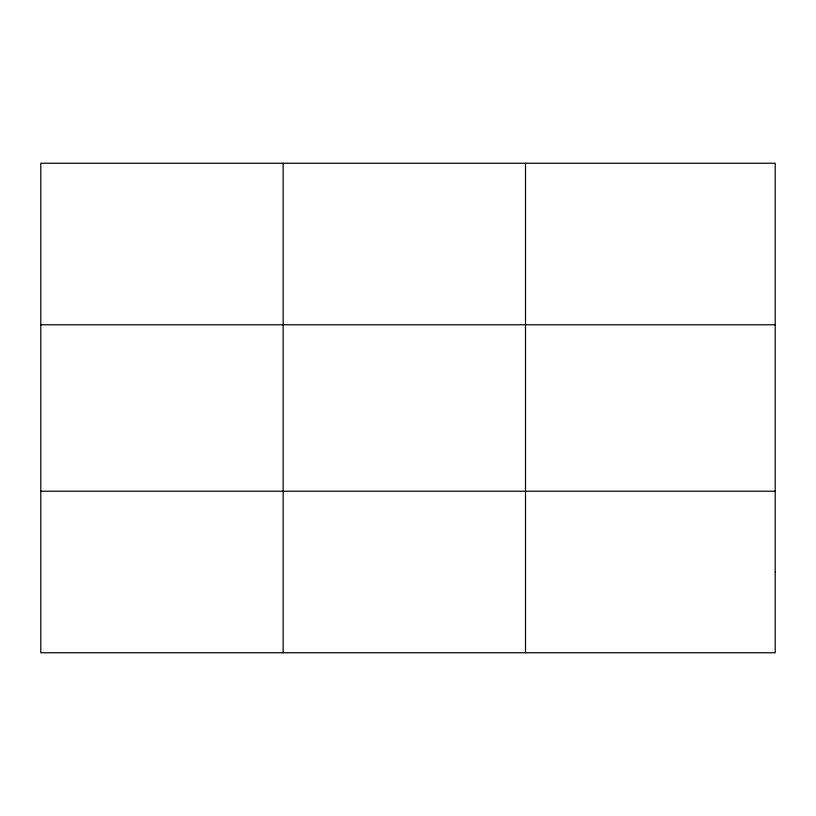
<?xml version="1.0" encoding="UTF-8"?>
<svg xmlns="http://www.w3.org/2000/svg" width="816" height="816" viewBox="0 0 816 816"><rect width="100%" height="100%" fill="white"/><g stroke="black" fill="none" stroke-linecap="round" stroke-linejoin="round"><path stroke-width="1.22" d="M283.152 652.759L283.152 163.241M525.504 652.759L525.504 163.241M40.8 324.778L775.2 324.778M40.8 491.222L775.2 491.222M775.2 571.996L775.2 652.759L40.8 652.759L40.8 163.241L775.2 163.241L775.2 571.996"/></g></svg>
